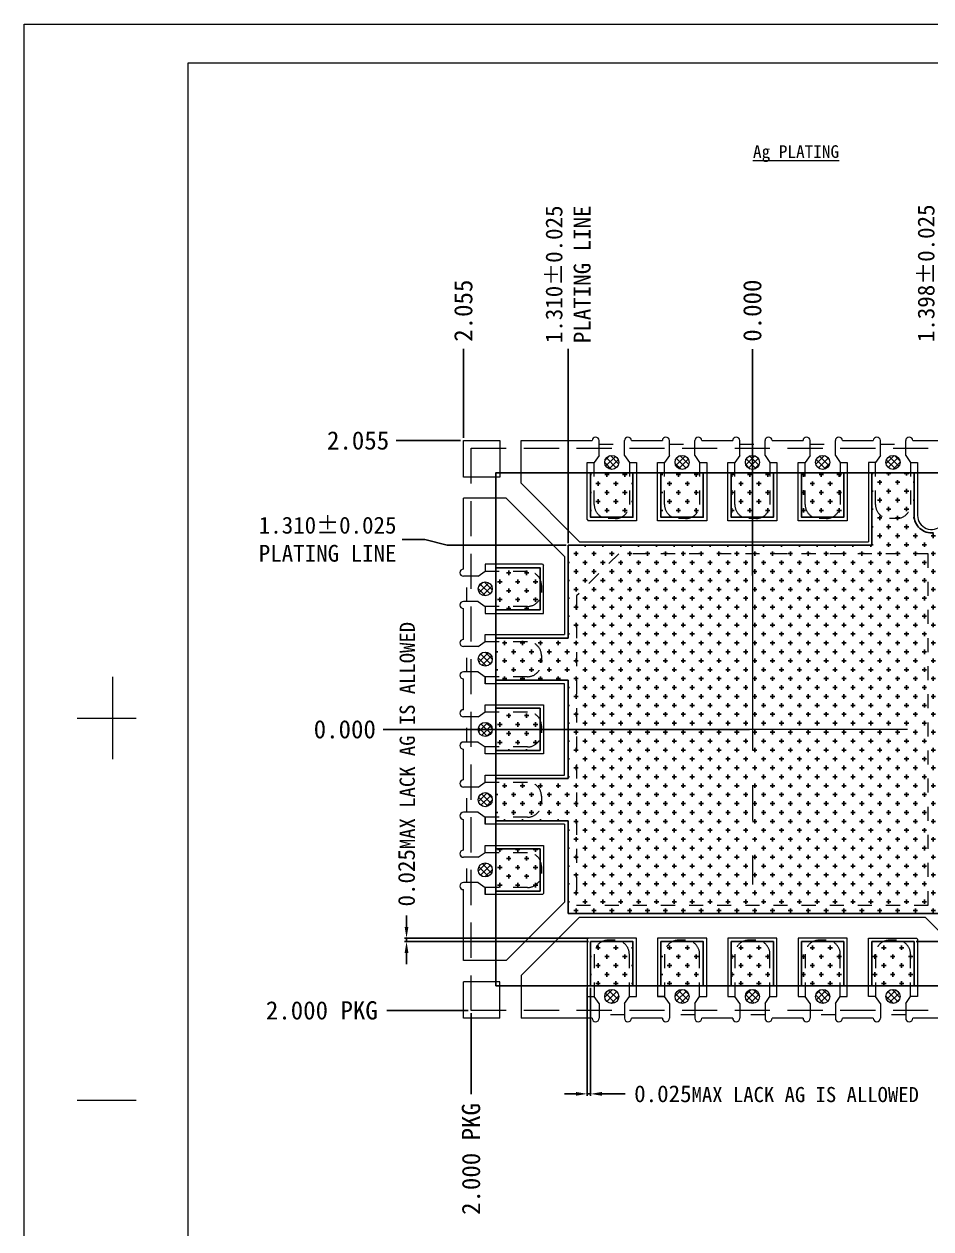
# Model space of a CAD drawing. Header units: millimetres. Extents: x 2103 to 2391, y 501 to 745.
# Drawn here: x 2327.84 to 2334.29, y 726.81 to 735.38 of the extents above; entities that cross this region are included whole.
import ezdxf

# ---------------------------------------------------------------- set-up
doc = ezdxf.new("R2010")
doc.units = ezdxf.units.MM
for name, pattern in [('0', [0]), ('CENTER', [2, 1.25, -0.25, 0.25, -0.25]), ('DASHED', [0.75, 0.5, -0.25]), ('HIDDEN', [0.375, 0.25, -0.125]), ('点画线', [18, 12, -2, 2, -2])]:
    doc.linetypes.add(name, pattern=pattern)
doc.layers.get('Defpoints').update_dxf_attribs({"lineweight": 18})
for name, color, linetype, lineweight in [('1', 7, 'Continuous', 18), ('1D', 4, 'Continuous', 18), ('PKG', 6, 'HIDDEN', 9), ('中心线层', 1, '点画线', 18), ('图层1实体', 7, 'Continuous', 18), ('引线框架', 7, 'Continuous', 20)]:
    doc.layers.add(name, color=color, linetype=linetype, lineweight=lineweight)
for name, color, linetype in [('HALF ETCH ON TOP SIDE', 6, 'Continuous'), ('NOTES', 4, '0'), ('PLATING', 3, 'Continuous'), ('标注', 4, 'Continuous')]:
    doc.layers.add(name, color=color, linetype=linetype)
doc.styles.add('SIMPLEX', font='simplex.shx', dxfattribs={"bigfont": 'gbcbig.shx'})
doc.styles.add('宋体', font='')
doc.styles.get('宋体').set_extended_font_data('宋体')
doc.dimstyles.new('ISO-25', dxfattribs={"dimtxt": 0.12, "dimasz": 0.18, "dimexe": 0.15, "dimexo": 0.1, "dimgap": 0.1, "dimtad": 1, "dimdec": 3, "dimzin": 0, "dimdsep": 46, "dimtxsty": '宋体', "dimcen": 1, "dimazin": 0, "dimtfac": 1, "dimtmove": 0, "dimatfit": 3, "dimfxl": 1, "dimarcsym": 0})
doc.dimstyles.new('tapp', dxfattribs={"dimtxt": 1.15, "dimasz": 1.75, "dimexe": 0.5, "dimexo": 0.5, "dimgap": 0.2, "dimtad": 0, "dimdec": 3, "dimzin": 0, "dimdsep": 46, "dimtxsty": 'SIMPLEX', "dimcen": 0, "dimdle": 3.5, "dimclrd": 256, "dimclre": 256, "dimclrt": 256, "dimazin": 0, "dimtfac": 0.6, "dimtdec": 3, "dimtofl": 0, "dimtmove": 0, "dimatfit": 3, "dimfxl": 1, "dimtolj": 1, "dimtzin": 0, "dimarcsym": 0})
pattern_1 = [(45, (2294.585644, 720.888798), (-0.02245064, 0.02245064), []), (135, (2294.585644, 720.888798), (-0.02245064, -0.02245064), [])]

# ---------------------------------------------------------------- blocks, each defined once
blk = doc.blocks.new('*D113')
at = {"layer": 'Defpoints', "color": 0, "transparency": 16777216}
for p in [(2333.0224, 733.0719), (2333.0224, 731.4406), (2333.0224, 731.4406)]:
    blk.add_point(p, dxfattribs=at)
at = {"layer": 'NOTES', "linetype": 'Continuous', "lineweight": -2, "transparency": 16777216}
blk.add_line((2333.0224, 731.4606), (2333.0224, 733.0719), dxfattribs=at)
at = {"layer": 'NOTES', "lineweight": 0, "transparency": 16777216, "insert": (2333.0224, 733.3452), "char_height": 0.13, "attachment_point": 5, "rotation": 90, "style": '宋体'}
blk.add_mtext('\\A1;0.000', dxfattribs=at)
blk = doc.blocks.new('*D114')
at = {"layer": 'Defpoints', "color": 0, "transparency": 16777216}
for p in [(2333.0224, 730.3658), (2330.4224, 728.3658), (2331.0224, 728.3658)]:
    blk.add_point(p, dxfattribs=at)
at = {"layer": 'NOTES', "linetype": 'Continuous', "lineweight": -2, "transparency": 16777216}
blk.add_line((2331.0024, 728.3658), (2330.4224, 728.3658), dxfattribs=at)
at = {"layer": 'NOTES', "lineweight": 0, "transparency": 16777216, "insert": (2329.9607, 728.3658), "char_height": 0.13, "attachment_point": 5, "style": '宋体'}
blk.add_mtext('\\A1;2.000 PKG', dxfattribs=at)
blk = doc.blocks.new('*D115')
at = {"layer": 'Defpoints', "color": 0, "transparency": 16777216}
for p in [(2333.0224, 730.3658), (2331.0224, 728.3658), (2331.0224, 727.7708)]:
    blk.add_point(p, dxfattribs=at)
at = {"layer": 'NOTES', "linetype": 'Continuous', "lineweight": -2, "transparency": 16777216}
blk.add_line((2331.0224, 728.3458), (2331.0224, 727.7708), dxfattribs=at)
at = {"layer": 'NOTES', "lineweight": 0, "transparency": 16777216, "insert": (2331.0224, 727.309), "char_height": 0.13, "attachment_point": 5, "rotation": 90, "style": '宋体'}
blk.add_mtext('\\A1;2.000 PKG', dxfattribs=at)
blk = doc.blocks.new('*D116')
at = {"layer": 'Defpoints', "color": 0, "transparency": 16777216}
for p in [(2334.8474, 733.0838), (2334.8474, 732.1908), (2333.0224, 730.3658)]:
    blk.add_point(p, dxfattribs=at)
at = {"layer": '标注', "color": 0, "linetype": 'Continuous', "lineweight": -2, "transparency": 16777216}
blk.add_line((2334.8474, 732.2058), (2334.8474, 733.0838), dxfattribs=at)
at = {"layer": '标注', "color": 0, "transparency": 16777216, "insert": (2334.8474, 733.6139), "char_height": 0.12, "attachment_point": 5, "rotation": 90, "style": '宋体'}
blk.add_mtext('1.825%%p0.025\\P\\fSimSun|b0|i0|c134|p2;PLATING LINE', dxfattribs=at)
blk = doc.blocks.new('*D117')
at = {"layer": 'Defpoints', "color": 0, "transparency": 16777216}
for p in [(2334.8474, 732.1908), (2335.6521, 732.1908), (2333.0224, 730.3658)]:
    blk.add_point(p, dxfattribs=at)
at = {"layer": '标注', "color": 0, "linetype": 'Continuous', "lineweight": -2, "transparency": 16777216}
blk.add_line((2334.8624, 732.1908), (2335.6521, 732.1908), dxfattribs=at)
at = {"layer": '标注', "color": 0, "transparency": 16777216, "insert": (2336.1823, 732.1908), "char_height": 0.12, "attachment_point": 5, "style": '宋体'}
blk.add_mtext('1.825%%p0.025\\P\\fSimSun|b0|i0|c134|p2;PLATING LINE', dxfattribs=at)
blk = doc.blocks.new('*D109')
at = {"layer": 'Defpoints', "color": 0, "transparency": 16777216}
for p in [(2330.9674, 733.0728), (2330.9674, 732.4208), (2333.0224, 730.3658)]:
    blk.add_point(p, dxfattribs=at)
at = {"layer": 'NOTES', "linetype": 'Continuous', "lineweight": -2, "transparency": 16777216}
blk.add_line((2330.9674, 732.4408), (2330.9674, 733.0728), dxfattribs=at)
at = {"layer": 'NOTES', "lineweight": 0, "transparency": 16777216, "insert": (2330.9674, 733.3447), "char_height": 0.13, "attachment_point": 5, "rotation": 90, "style": '宋体'}
blk.add_mtext('\\A1;2.055', dxfattribs=at)
blk = doc.blocks.new('*D110')
at = {"layer": 'Defpoints', "color": 0, "transparency": 16777216}
for p in [(2330.4904, 732.4208), (2330.9674, 732.4208), (2333.0224, 730.3658)]:
    blk.add_point(p, dxfattribs=at)
at = {"layer": 'NOTES', "linetype": 'Continuous', "lineweight": -2, "transparency": 16777216}
blk.add_line((2330.9474, 732.4208), (2330.4904, 732.4208), dxfattribs=at)
at = {"layer": 'NOTES', "lineweight": 0, "transparency": 16777216, "insert": (2330.2185, 732.4208), "char_height": 0.13, "attachment_point": 5, "style": '宋体'}
blk.add_mtext('\\A1;2.055', dxfattribs=at)
blk = doc.blocks.new('*D112')
at = {"layer": 'Defpoints', "color": 0, "transparency": 16777216}
for p in [(2334.1724, 728.8558), (2335.5995, 728.8558), (2334.1724, 728.5408)]:
    blk.add_point(p, dxfattribs=at)
at = {"layer": '标注', "color": 0, "linetype": 'Continuous', "lineweight": -2, "transparency": 16777216}
for p, q in [((2334.1874, 728.8558), (2335.6145, 728.8558)), ((2335.5995, 728.6208), (2335.5995, 728.7758)), ((2334.1874, 728.5408), (2335.6145, 728.5408)), ((2335.5995, 728.5408), (2335.5995, 728.4608))]:
    blk.add_line(p, q, dxfattribs=at)
at = {"layer": '标注', "color": 0, "transparency": 16777216}
for points in [[(2335.6129, 728.7758), (2335.5862, 728.7758), (2335.5995, 728.8558)], [(2335.5862, 728.6208), (2335.6129, 728.6208), (2335.5995, 728.5408)]]:
    blk.add_solid(points, dxfattribs=at)
at = {"layer": '标注', "color": 0, "transparency": 16777216, "insert": (2335.5995, 727.76), "char_height": 0.12, "attachment_point": 5, "rotation": 90, "style": '宋体'}
blk.add_mtext('0.315MIN PLATING', dxfattribs=at)
blk = doc.blocks.new('*D149')
at = {"layer": 'Defpoints', "color": 0, "transparency": 16777216}
for p in [(2330.3974, 730.3658), (2333.0224, 730.3658), (2333.0224, 730.3658)]:
    blk.add_point(p, dxfattribs=at)
at = {"layer": 'NOTES', "linetype": 'Continuous', "lineweight": -2, "transparency": 16777216}
blk.add_line((2333.0024, 730.3658), (2330.3974, 730.3658), dxfattribs=at)
at = {"layer": 'NOTES', "lineweight": 0, "transparency": 16777216, "insert": (2330.124, 730.3658), "char_height": 0.13, "attachment_point": 5, "style": '宋体'}
blk.add_mtext('\\A1;0.000', dxfattribs=at)
blk = doc.blocks.new('*D154')
at = {"layer": 'Defpoints', "color": 0, "transparency": 16777216}
for p in [(2331.8474, 728.5408), (2331.8724, 728.5408), (2331.8474, 727.7725)]:
    blk.add_point(p, dxfattribs=at)
at = {"layer": '标注', "color": 0, "linetype": 'Continuous', "lineweight": -2, "transparency": 16777216}
for p, q in [((2331.8474, 728.5258), (2331.8474, 727.7575)), ((2331.8724, 728.5258), (2331.8724, 727.7575)), ((2331.7674, 727.7725), (2331.6874, 727.7725)), ((2331.8724, 727.7725), (2331.8474, 727.7725)), ((2331.9524, 727.7725), (2332.1169, 727.7725))]:
    blk.add_line(p, q, dxfattribs=at)
at = {"layer": '标注', "color": 0, "transparency": 16777216}
for points in [[(2331.7674, 727.7592), (2331.7674, 727.7859), (2331.8474, 727.7725)], [(2331.9524, 727.7859), (2331.9524, 727.7592), (2331.8724, 727.7725)]]:
    blk.add_solid(points, dxfattribs=at)
at = {"layer": '标注', "color": 0, "transparency": 16777216, "insert": (2333.1942, 727.7725), "char_height": 0.12, "attachment_point": 5, "style": '宋体'}
blk.add_mtext('0.025{\\H0.9x;\\C4;MAX LACK AG IS ALLOWED}', dxfattribs=at)
blk = doc.blocks.new('*D155')
at = {"layer": 'Defpoints', "color": 0, "transparency": 16777216}
for p in [(2330.5322, 731.7178), (2331.7124, 731.6758), (2333.0224, 730.3658)]:
    blk.add_point(p, dxfattribs=at)
at = {"layer": '标注', "color": 0, "linetype": 'Continuous', "lineweight": -2, "transparency": 16777216}
for p, q in [((2330.6922, 731.7178), (2330.5322, 731.7178)), ((2330.8522, 731.6758), (2330.6922, 731.7178)), ((2331.6974, 731.6758), (2330.8522, 731.6758))]:
    blk.add_line(p, q, dxfattribs=at)
at = {"layer": '标注', "color": 0, "transparency": 16777216, "insert": (2330.002, 731.7178), "char_height": 0.12, "attachment_point": 5, "style": '宋体'}
blk.add_mtext('1.310%%p0.025\\P\\fSimSun|b0|i0|c134|p2;PLATING LINE', dxfattribs=at)
blk = doc.blocks.new('*D156')
at = {"layer": 'Defpoints', "color": 0, "transparency": 16777216}
for p in [(2331.7124, 733.0736), (2331.7124, 731.6758), (2333.0224, 730.3658)]:
    blk.add_point(p, dxfattribs=at)
at = {"layer": '标注', "color": 0, "linetype": 'Continuous', "lineweight": -2, "transparency": 16777216}
blk.add_line((2331.7124, 731.6908), (2331.7124, 733.0736), dxfattribs=at)
at = {"layer": '标注', "color": 0, "transparency": 16777216, "insert": (2331.7124, 733.6037), "char_height": 0.12, "attachment_point": 5, "rotation": 90, "style": '宋体'}
blk.add_mtext('1.310%%p0.025\\P\\fSimSun|b0|i0|c134|p2;PLATING LINE', dxfattribs=at)
blk = doc.blocks.new('*D157')
at = {"layer": 'Defpoints', "color": 0, "transparency": 16777216}
for p in [(2334.4205, 731.7642), (2335.6683, 731.5505), (2333.0224, 730.3658)]:
    blk.add_point(p, dxfattribs=at)
at = {"layer": '标注', "color": 0, "linetype": 'Continuous', "lineweight": -2, "transparency": 16777216}
for p, q in [((2334.4355, 731.7642), (2335.3483, 731.7642)), ((2335.3483, 731.7642), (2335.5083, 731.5505)), ((2335.5083, 731.5505), (2335.6683, 731.5505))]:
    blk.add_line(p, q, dxfattribs=at)
at = {"layer": '标注', "color": 0, "transparency": 16777216, "insert": (2336.1985, 731.5505), "char_height": 0.12, "attachment_point": 5, "style": '宋体'}
blk.add_mtext('1.398%%p0.025\\P\\fSimSun|b0|i0|c134|p2;PLATING LINE', dxfattribs=at)
blk = doc.blocks.new('*D158')
at = {"layer": 'Defpoints', "color": 0, "transparency": 16777216}
for p in [(2334.3582, 733.0808), (2334.4205, 731.7642), (2333.0224, 730.3658)]:
    blk.add_point(p, dxfattribs=at)
at = {"layer": '标注', "color": 0, "linetype": 'Continuous', "lineweight": -2, "transparency": 16777216}
for p, q in [((2334.3582, 732.9208), (2334.3582, 733.0808)), ((2334.4205, 732.7608), (2334.3582, 732.9208)), ((2334.4205, 731.7792), (2334.4205, 732.7608))]:
    blk.add_line(p, q, dxfattribs=at)
at = {"layer": '标注', "color": 0, "transparency": 16777216, "insert": (2334.3582, 733.611), "char_height": 0.12, "attachment_point": 5, "rotation": 90, "style": '宋体'}
blk.add_mtext('1.398%%p0.025\\P\\fSimSun|b0|i0|c134|p2;PLATING LINE', dxfattribs=at)
blk = doc.blocks.new('*D159')
at = {"layer": 'Defpoints', "color": 0, "transparency": 16777216}
for p in [(2330.5631, 728.8808), (2331.8724, 728.8808), (2331.8724, 728.8558)]:
    blk.add_point(p, dxfattribs=at)
at = {"layer": '标注', "color": 0, "linetype": 'Continuous', "lineweight": -2, "transparency": 16777216}
for p, q in [((2330.5631, 728.9608), (2330.5631, 729.0408)), ((2331.8574, 728.8808), (2330.5481, 728.8808)), ((2331.8574, 728.8558), (2330.5481, 728.8558)), ((2330.5631, 728.8558), (2330.5631, 728.8808)), ((2330.5631, 728.7758), (2330.5631, 728.6958))]:
    blk.add_line(p, q, dxfattribs=at)
at = {"layer": '标注', "color": 0, "transparency": 16777216}
for points in [[(2330.5497, 728.9608), (2330.5764, 728.9608), (2330.5631, 728.8808)], [(2330.5764, 728.7758), (2330.5497, 728.7758), (2330.5631, 728.8558)]]:
    blk.add_solid(points, dxfattribs=at)
at = {"layer": '标注', "color": 0, "transparency": 16777216, "insert": (2330.5631, 730.1181), "char_height": 0.12, "attachment_point": 5, "rotation": 90, "style": '宋体'}
blk.add_mtext('0.025{\\f宋体|b0|i0|c134|p2;\\H0.9x;\\C4;MAX LACK AG IS ALLOWED}', dxfattribs=at)

msp = doc.modelspace()

# ---------------------------------------------------------------- hatches: boundary and pattern name
at = {"layer": 'HALF ETCH ON TOP SIDE'}
h = msp.add_hatch(dxfattribs=at)
h.set_pattern_fill('ANSI37', color=6, scale=0.01)
h.set_pattern_definition(pattern_1)
h.paths.add_polyline_path([(2331.9724, 732.26575, 1), (2332.0724, 732.26575, 1)])
h.paths.add_polyline_path([(2332.4724, 732.26575, 1), (2332.5724, 732.26575, 1)])
h.paths.add_polyline_path([(2332.9724, 732.26575, 1), (2333.0724, 732.26575, 1)])
h.paths.add_polyline_path([(2333.5724, 732.26575, 1), (2333.4724, 732.26575, 1)])
h.paths.add_polyline_path([(2333.9724, 732.26575, 1), (2334.0724, 732.26575, 1)])
h = msp.add_hatch(dxfattribs=at)
h.set_pattern_fill('ANSI37', color=6, scale=0.01)
h.set_pattern_definition(pattern_1)
h.paths.add_polyline_path([(2331.12244, 729.31571, 1), (2331.12244, 729.41571, 1)])
h.paths.add_polyline_path([(2331.12244, 729.81571, 1), (2331.12244, 729.91571, 1)])
h.paths.add_polyline_path([(2331.12244, 730.31571, 1), (2331.12244, 730.41571, 1)])
h.paths.add_polyline_path([(2331.12244, 730.91571, 1), (2331.12244, 730.81571, 1)])
h.paths.add_polyline_path([(2331.12244, 731.31571, 1), (2331.12244, 731.41571, 1)])
h = msp.add_hatch(dxfattribs=at)
h.set_pattern_fill('ANSI37', color=6, scale=0.01)
h.set_pattern_definition(pattern_1)
h.paths.add_polyline_path([(2331.9724, 728.46575, -1), (2332.0724, 728.46575, -1)])
h.paths.add_polyline_path([(2332.4724, 728.46575, -1), (2332.5724, 728.46575, -1)])
h.paths.add_polyline_path([(2332.9724, 728.46575, -1), (2333.0724, 728.46575, -1)])
h.paths.add_polyline_path([(2333.5724, 728.46575, -1), (2333.4724, 728.46575, -1)])
h.paths.add_polyline_path([(2333.9724, 728.46575, -1), (2334.0724, 728.46575, -1)])
at = {"layer": 'PLATING'}
h = msp.add_hatch(dxfattribs=at)
h.set_pattern_fill('CROSS', color=3, scale=0.01)
h.set_pattern_definition([(0, (2283.77593, 721.06565), (0.0635, 0.0635), [0.03175, -0.09525]), (90, (2283.79181, 721.049776), (-0.0635, 0.0635), [0.03175, -0.09525])])
h.paths.add_polyline_path([(2332.37244, 731.87575), (2332.67244, 731.87575), (2332.67244, 732.19075), (2332.37244, 732.19075)])
h.paths.add_polyline_path([(2332.87244, 731.87575), (2333.17244, 731.87575), (2333.17244, 732.19075), (2332.87244, 732.19075)])
h.paths.add_polyline_path([(2333.37244, 731.87575), (2333.67244, 731.87575), (2333.67244, 732.19075), (2333.37244, 732.19075)])
h.paths.add_polyline_path([(2333.87244, 728.54075), (2333.87244, 728.85575), (2334.17244, 728.85575), (2334.17244, 728.54075)])
h.paths.add_polyline_path([(2334.53244, 730.51575), (2334.53244, 730.21575), (2334.84744, 730.21575), (2334.84744, 730.51575)])
h.paths.add_polyline_path([(2331.51244, 730.21575), (2331.51244, 730.51575), (2331.19744, 730.51575), (2331.19744, 730.21575)])
h.paths.add_polyline_path([(2332.87244, 728.54075), (2332.87244, 728.85575), (2333.17244, 728.85575), (2333.17244, 728.54075)])
h.paths.add_polyline_path([(2332.37244, 728.85575), (2332.37244, 728.54075), (2332.67244, 728.54075), (2332.67244, 728.85575)])
h.paths.add_polyline_path([(2333.37244, 728.54075), (2333.37244, 728.85575), (2333.67244, 728.85575), (2333.67244, 728.54075)])
h.paths.add_polyline_path([(2331.87244, 728.85575), (2331.87244, 728.54075), (2332.17244, 728.54075), (2332.17244, 728.85575)])
h.paths.add_polyline_path([(2331.87244, 731.87575), (2331.87244, 732.19075), (2332.17244, 732.19075), (2332.17244, 731.87575)])
h.paths.add_polyline_path([(2331.19744, 729.21575), (2331.19744, 729.51575), (2331.51244, 729.51575), (2331.51244, 729.21575)])
h.paths.add_polyline_path([(2331.51244, 731.21575), (2331.51244, 731.51575), (2331.19744, 731.51575), (2331.19744, 731.21575)])
h = msp.add_hatch(dxfattribs=at)
h.set_pattern_fill('CROSS', color=3, scale=0.01)
h.set_pattern_definition([(0, (2326.29188, 720.18609), (0.0635, 0.0635), [0.03175, -0.09525]), (90, (2326.307754, 720.170214), (-0.0635, 0.0635), [0.03175, -0.09525])])
h.paths.add_polyline_path([(2331.19744, 730.01575), (2331.71244, 730.01575), (2331.71244, 730.71575), (2331.19744, 730.71575), (2331.19744, 731.01575), (2331.71244, 731.01575), (2331.71244, 731.67575), (2333.87244, 731.67575), (2333.87244, 732.19075), (2334.17244, 732.19075), (2334.17244, 731.88843, 0.4466114), (2334.31108, 731.76417), (2334.42054, 731.76417), (2334.42054, 731.65487, 0.4477623), (2334.54474, 731.51575), (2334.84744, 731.51575), (2334.84744, 731.21575), (2334.62244, 731.21575), (2334.62244, 731.01575), (2334.84744, 731.01575), (2334.84744, 730.71575), (2334.33244, 730.71575), (2334.33244, 730.01575), (2334.84744, 730.01575), (2334.84744, 729.71575), (2334.62244, 729.71575), (2334.62244, 729.51575), (2334.84744, 729.51575), (2334.84744, 729.21575), (2334.54474, 729.21575, 0.4480059), (2334.42055, 729.07653), (2334.42055, 729.05575), (2331.71244, 729.05575), (2331.71244, 729.71575), (2331.19744, 729.71575)])

# ---------------------------------------------------------------- linework, layer by layer
at = {"layer": '1', "color": 7, "lineweight": 13}
for p, q in [((2330.96744, 732.16075, 0.0291), (2330.96744, 732.42075, 0.0291)), ((2330.96744, 732.42075, 0.0291), (2331.22744, 732.42075, 0.0291))]:
    msp.add_line(p, q, dxfattribs=at)
at = {"layer": '1', "lineweight": 13}
for p, q in [((2331.37744, 732.11682, 0.0291), (2331.37744, 732.42075, 0.0291)), ((2331.27138, 732.01075, 0.0291), (2330.96744, 732.01075, 0.0291)), ((2331.27138, 728.72075, 0.0291), (2330.96744, 728.72075, 0.0291)), ((2330.96744, 728.31075, 0.0291), (2330.96744, 728.57075, 0.0291)), ((2331.37744, 728.61469, 0.0291), (2331.37744, 728.31075, 0.0291)), ((2331.22744, 728.31075, 0.0291), (2330.96744, 728.31075, 0.0291))]:
    msp.add_line(p, q, dxfattribs=at)
at = {"layer": '1', "lineweight": 13, "elevation": 0.0291}
for points in [[(2331.22744, 732.42075), (2331.22744, 732.16075), (2330.96744, 732.16075)], [(2331.22744, 728.31075), (2331.22744, 728.57075), (2330.96744, 728.57075)]]:
    msp.add_lwpolyline(points, dxfattribs=at)
at = {"layer": '1D', "linetype": 'HIDDEN', "ltscale": 0.1, "elevation": 0.0291}
for points in [[(2331.93244, 732.39575), (2332.11244, 732.39575)], [(2332.43244, 732.39575), (2332.61244, 732.39575)], [(2332.93244, 732.39575), (2333.11244, 732.39575)], [(2333.43244, 732.39575), (2333.61244, 732.39575)], [(2333.93244, 732.39575), (2334.11244, 732.39575)], [(2330.99244, 731.27575), (2330.99244, 731.45575)], [(2330.99244, 730.77575), (2330.99244, 730.95575)], [(2330.99244, 730.27575), (2330.99244, 730.45575)], [(2330.99244, 729.77575), (2330.99244, 729.95575)], [(2330.99244, 729.27575), (2330.99244, 729.45575)], [(2332.11244, 728.33575), (2331.93244, 728.33575)], [(2332.61244, 728.33575), (2332.43244, 728.33575)], [(2333.11244, 728.33575), (2332.93244, 728.33575)], [(2333.61244, 728.33575), (2333.43244, 728.33575)], [(2334.11244, 728.33575), (2333.93244, 728.33575)]]:
    msp.add_lwpolyline(points, dxfattribs=at)
for points in [[(2332.14744, 732.26575), (2332.14744, 731.96575, -0.4142136), (2332.04744, 731.86575), (2331.99744, 731.86575, -0.4142136), (2331.89744, 731.96575), (2331.89744, 732.26575)], [(2332.64744, 732.26575), (2332.64744, 731.96575, -0.4142136), (2332.54744, 731.86575), (2332.49744, 731.86575, -0.4142136), (2332.39744, 731.96575), (2332.39744, 732.26575)], [(2333.14744, 732.26575), (2333.14744, 731.96575, -0.4142136), (2333.04744, 731.86575), (2332.99744, 731.86575, -0.4142136), (2332.89744, 731.96575), (2332.89744, 732.26575)], [(2333.64744, 732.26575), (2333.64744, 731.96575, -0.4142136), (2333.54744, 731.86575), (2333.49744, 731.86575, -0.4142136), (2333.39744, 731.96575), (2333.39744, 732.26575)], [(2334.14744, 732.26575), (2334.14744, 731.96575, -0.4142136), (2334.04744, 731.86575), (2333.99744, 731.86575, -0.4142136), (2333.89744, 731.96575), (2333.89744, 732.26575)], [(2331.12244, 731.49075), (2331.42244, 731.49075, -0.4142136), (2331.52244, 731.39075), (2331.52244, 731.34075, -0.4142136), (2331.42244, 731.24075), (2331.12244, 731.24075)], [(2331.12244, 730.99075), (2331.42244, 730.99075, -0.4142136), (2331.52244, 730.89075), (2331.52244, 730.84075, -0.4142136), (2331.42244, 730.74075), (2331.12244, 730.74075)], [(2331.12244, 730.49075), (2331.42244, 730.49075, -0.4142136), (2331.52244, 730.39075), (2331.52244, 730.34075, -0.4142136), (2331.42244, 730.24075), (2331.12244, 730.24075)], [(2331.12244, 729.99075), (2331.42244, 729.99075, -0.4142136), (2331.52244, 729.89075), (2331.52244, 729.84075, -0.4142136), (2331.42244, 729.74075), (2331.12244, 729.74075)], [(2331.12244, 729.49075), (2331.42244, 729.49075, -0.4142136), (2331.52244, 729.39075), (2331.52244, 729.34075, -0.4142136), (2331.42244, 729.24075), (2331.12244, 729.24075)], [(2332.14744, 728.46575), (2332.14744, 728.76575, 0.4142136), (2332.04744, 728.86575), (2331.99744, 728.86575, 0.4142136), (2331.89744, 728.76575), (2331.89744, 728.46575)], [(2332.64744, 728.46575), (2332.64744, 728.76575, 0.4142136), (2332.54744, 728.86575), (2332.49744, 728.86575, 0.4142136), (2332.39744, 728.76575), (2332.39744, 728.46575)], [(2333.14744, 728.46575), (2333.14744, 728.76575, 0.4142136), (2333.04744, 728.86575), (2332.99744, 728.86575, 0.4142136), (2332.89744, 728.76575), (2332.89744, 728.46575)], [(2333.64744, 728.46575), (2333.64744, 728.76575, 0.4142136), (2333.54744, 728.86575), (2333.49744, 728.86575, 0.4142136), (2333.39744, 728.76575), (2333.39744, 728.46575)], [(2334.14744, 728.46575), (2334.14744, 728.76575, 0.4142136), (2334.04744, 728.86575), (2333.99744, 728.86575, 0.4142136), (2333.89744, 728.76575), (2333.89744, 728.46575)]]:
    msp.add_lwpolyline(points, format="xyb", dxfattribs=at)
msp.add_lwpolyline([(2331.77244, 729.11575), (2334.27244, 729.11575), (2334.27244, 731.61575), (2332.07244, 731.61575), (2331.77244, 731.31575)], close=True, dxfattribs=at)
at = {"layer": 'PKG', "color": 2, "linetype": 'DASHED', "lineweight": 0, "ltscale": 0.5, "elevation": 0.0291}
msp.add_lwpolyline([(2331.02244, 728.36575), (2331.02244, 732.36575), (2335.02244, 732.36575), (2335.02244, 728.36575)], close=True, dxfattribs=at)
at = {"layer": 'PLATING'}
for p, q in [((2331.71244, 731.01575, 0.0291), (2331.71244, 731.67575, 0.0291)), ((2331.71244, 731.67575, 0.0291), (2333.87244, 731.67575, 0.0291)), ((2331.19744, 731.01575, 0.0291), (2331.71244, 731.01575, 0.0291)), ((2331.71244, 730.71575, 0.0291), (2331.19744, 730.71575, 0.0291)), ((2331.71244, 730.01575, 0.0291), (2331.71244, 730.71575, 0.0291)), ((2331.19744, 730.01575, 0.0291), (2331.71244, 730.01575, 0.0291)), ((2331.71244, 729.71575, 0.0291), (2331.19744, 729.71575, 0.0291)), ((2331.71244, 729.05575, 0.0291), (2331.71244, 729.71575, 0.0291)), ((2334.42055, 729.05575, 0.0291), (2331.71244, 729.05575, 0.0291))]:
    msp.add_line(p, q, dxfattribs=at)
at = {"layer": 'PLATING', "elevation": 0.0291}
for points in [[(2331.19744, 728.54075), (2331.19744, 732.19075), (2334.84744, 732.19075), (2334.84744, 728.54075)], [(2331.87244, 732.19075), (2332.17244, 732.19075), (2332.17244, 731.87575), (2331.87244, 731.87575)], [(2332.37244, 732.19075), (2332.67244, 732.19075), (2332.67244, 731.87575), (2332.37244, 731.87575)], [(2332.87244, 732.19075), (2333.17244, 732.19075), (2333.17244, 731.87575), (2332.87244, 731.87575)], [(2333.37244, 732.19075), (2333.67244, 732.19075), (2333.67244, 731.87575), (2333.37244, 731.87575)], [(2331.19744, 731.51575), (2331.19744, 731.21575), (2331.51244, 731.21575), (2331.51244, 731.51575)], [(2331.19744, 730.21575), (2331.19744, 730.51575), (2331.51244, 730.51575), (2331.51244, 730.21575)], [(2331.19744, 729.21575), (2331.19744, 729.51575), (2331.51244, 729.51575), (2331.51244, 729.21575)], [(2331.87244, 728.54075), (2332.17244, 728.54075), (2332.17244, 728.85575), (2331.87244, 728.85575)], [(2332.37244, 728.54075), (2332.67244, 728.54075), (2332.67244, 728.85575), (2332.37244, 728.85575)], [(2332.87244, 728.54075), (2333.17244, 728.54075), (2333.17244, 728.85575), (2332.87244, 728.85575)], [(2333.37244, 728.54075), (2333.67244, 728.54075), (2333.67244, 728.85575), (2333.37244, 728.85575)], [(2334.17244, 728.54075), (2333.87244, 728.54075), (2333.87244, 728.85575), (2334.17244, 728.85575)]]:
    msp.add_lwpolyline(points, close=True, dxfattribs=at)
msp.add_lwpolyline([(2333.87244, 732.19075), (2333.87244, 731.67575)], dxfattribs=at)
msp.add_lwpolyline([(2334.17244, 732.19075), (2334.17244, 731.88843, 0.4466114), (2334.31108, 731.76417, 0.4466114)], format="xyb", dxfattribs=at)
at = {"layer": '中心线层', "linetype": 'CENTER', "lineweight": 0}
for p, q in [((2333.02244, 731.46863, 0.0291), (2333.02244, 729.26288, 0.0291)), ((2334.12532, 730.36575, 0.0291), (2331.91957, 730.36575, 0.0291))]:
    msp.add_line(p, q, dxfattribs=at)
at = {"layer": '图层1实体', "color": 7, "lineweight": 0}
for p, q in [((2328.4722, 730.73931, 0.0291), (2328.4722, 730.15352, 0.0291)), ((2328.2208, 730.44642, 0.0291), (2328.63981, 730.44642, 0.0291)), ((2328.2208, 727.72669, 0.0291), (2328.63981, 727.72669, 0.0291))]:
    msp.add_line(p, q, dxfattribs=at)
at = {"layer": '图层1实体', "color": 7, "lineweight": 0, "elevation": 0.0291}
for points in [[(2327.84369, 735.38407), (2337.60659, 735.38407), (2337.60659, 721.82698), (2327.84369, 721.82698)], [(2329.01043, 735.10922), (2337.28156, 735.10922), (2337.28156, 722.10019), (2329.01043, 722.10019)]]:
    msp.add_lwpolyline(points, close=True, dxfattribs=at)
at = {"layer": '引线框架'}
for p, q in [((2331.37744, 732.42075, 0.0291), (2331.88244, 732.42075, 0.0291)), ((2331.93244, 732.31575, 0.0291), (2331.93244, 732.42075, 0.0291)), ((2332.11235, 732.42075, 0.0291), (2332.11244, 732.42075, 0.0291)), ((2332.11244, 732.31575, 0.0291), (2332.11244, 732.42075, 0.0291)), ((2332.16244, 732.42075, 0.0291), (2332.38244, 732.42075, 0.0291)), ((2332.43244, 732.31575, 0.0291), (2332.43244, 732.42075, 0.0291)), ((2332.61244, 732.31575, 0.0291), (2332.61244, 732.42075, 0.0291)), ((2332.66244, 732.42075, 0.0291), (2332.88244, 732.42075, 0.0291)), ((2332.93244, 732.31575, 0.0291), (2332.93244, 732.42075, 0.0291)), ((2333.11244, 732.31575, 0.0291), (2333.11244, 732.42075, 0.0291)), ((2333.16244, 732.42075, 0.0291), (2333.38244, 732.42075, 0.0291)), ((2333.43244, 732.31575, 0.0291), (2333.43244, 732.42075, 0.0291)), ((2333.61244, 732.31575, 0.0291), (2333.61244, 732.42075, 0.0291)), ((2333.66244, 732.42075, 0.0291), (2333.88244, 732.42075, 0.0291)), ((2333.93244, 732.31575, 0.0291), (2333.93244, 732.42075, 0.0291)), ((2334.11244, 732.31575, 0.0291), (2334.11244, 732.42075, 0.0291)), ((2334.16244, 732.42075, 0.0291), (2334.66744, 732.42075, 0.0291)), ((2331.93244, 732.31575, 0.0291), (2331.89744, 732.26575, 0.0291)), ((2332.11244, 732.31575, 0.0291), (2332.14744, 732.26575, 0.0291)), ((2332.43244, 732.31575, 0.0291), (2332.39744, 732.26575, 0.0291)), ((2332.61244, 732.31575, 0.0291), (2332.64744, 732.26575, 0.0291)), ((2332.93244, 732.31575, 0.0291), (2332.89744, 732.26575, 0.0291)), ((2333.11244, 732.31575, 0.0291), (2333.14744, 732.26575, 0.0291)), ((2333.43244, 732.31575, 0.0291), (2333.39744, 732.26575, 0.0291)), ((2333.61244, 732.31575, 0.0291), (2333.64744, 732.26575, 0.0291)), ((2333.89744, 732.26575, 0.0291), (2333.84744, 732.26575, 0.0291)), ((2333.93244, 732.31575, 0.0291), (2333.89744, 732.26575, 0.0291)), ((2334.11244, 732.31575, 0.0291), (2334.14744, 732.26575, 0.0291)), ((2334.14744, 732.26575, 0.0291), (2334.19744, 732.26575, 0.0291)), ((2331.37744, 732.11682, 0.0291), (2331.79373, 731.70075, 0.0291)), ((2330.96744, 731.50575, 0.0291), (2330.96744, 732.01075, 0.0291)), ((2331.27138, 732.01075, 0.0291), (2331.68744, 731.59491, 0.0291)), ((2331.84744, 731.85916, 0.0291), (2331.85585, 731.85075, 0.0291)), ((2331.79373, 731.70075, 0.0291), (2333.84744, 731.70075, 0.0291)), ((2331.68744, 731.59491, 0.0291), (2331.68744, 731.04075, 0.0291)), ((2331.07244, 731.45575, 0.0291), (2331.12244, 731.49075, 0.0291)), ((2331.52904, 731.54075, 0.0291), (2331.53744, 731.53234, 0.0291)), ((2331.07244, 731.45575, 0.0291), (2330.96744, 731.45575, 0.0291)), ((2331.52244, 731.39075, 0.0291), (2331.52244, 731.34075, 0.0291)), ((2331.07244, 731.27575, 0.0291), (2330.96744, 731.27575, 0.0291)), ((2330.96744, 731.00575, 0.0291), (2330.96744, 731.22575, 0.0291)), ((2331.07244, 731.27575, 0.0291), (2331.12244, 731.24075, 0.0291)), ((2331.07244, 730.95575, 0.0291), (2331.12244, 730.99075, 0.0291)), ((2331.12244, 730.99075, 0.0291), (2331.12244, 731.04075, 0.0291)), ((2331.07244, 730.95575, 0.0291), (2330.96744, 730.95575, 0.0291)), ((2331.07244, 730.77575, 0.0291), (2330.96744, 730.77575, 0.0291)), ((2330.96744, 730.50575, 0.0291), (2330.96744, 730.72575, 0.0291)), ((2331.07244, 730.77575, 0.0291), (2331.12244, 730.74075, 0.0291)), ((2331.12244, 730.74075, 0.0291), (2331.12244, 730.69075, 0.0291)), ((2331.07244, 730.45575, 0.0291), (2330.96744, 730.45575, 0.0291)), ((2331.07244, 730.45575, 0.0291), (2331.12244, 730.49075, 0.0291)), ((2331.07244, 730.27575, 0.0291), (2330.96744, 730.27575, 0.0291)), ((2330.96744, 730.00575, 0.0291), (2330.96744, 730.22575, 0.0291)), ((2331.07244, 730.27575, 0.0291), (2331.12244, 730.24075, 0.0291)), ((2331.12244, 729.99075, 0.0291), (2331.12244, 730.04075, 0.0291)), ((2331.07244, 729.95575, 0.0291), (2330.96744, 729.95575, 0.0291)), ((2331.07244, 729.95575, 0.0291), (2331.12244, 729.99075, 0.0291)), ((2331.07244, 729.77575, 0.0291), (2330.96744, 729.77575, 0.0291)), ((2331.07244, 729.77575, 0.0291), (2331.12244, 729.74075, 0.0291)), ((2330.96744, 729.50575, 0.0291), (2330.96744, 729.72575, 0.0291)), ((2331.12244, 729.74075, 0.0291), (2331.12244, 729.69075, 0.0291)), ((2331.68744, 729.69075, 0.0291), (2331.68744, 729.1366, 0.0291)), ((2331.12244, 729.49075, 0.0291), (2331.12244, 729.54075, 0.0291)), ((2331.07244, 729.45575, 0.0291), (2330.96744, 729.45575, 0.0291)), ((2331.07244, 729.45575, 0.0291), (2331.12244, 729.49075, 0.0291)), ((2331.07244, 729.27575, 0.0291), (2330.96744, 729.27575, 0.0291)), ((2331.07244, 729.27575, 0.0291), (2331.12244, 729.24075, 0.0291)), ((2330.96744, 728.72075, 0.0291), (2330.96744, 729.22575, 0.0291)), ((2331.12244, 729.24075, 0.0291), (2331.12244, 729.19075, 0.0291)), ((2331.52904, 729.19075, 0.0291), (2331.53744, 729.19916, 0.0291)), ((2331.27138, 728.72075, 0.0291), (2331.68744, 729.1366, 0.0291)), ((2331.37744, 728.61469, 0.0291), (2331.79373, 729.03075, 0.0291)), ((2331.79373, 729.03075, 0.0291), (2334.25115, 729.03075, 0.0291)), ((2334.66744, 728.61469, 0.0291), (2334.25115, 729.03075, 0.0291)), ((2331.84744, 728.87235, 0.0291), (2331.85585, 728.88075, 0.0291)), ((2334.19744, 728.87235, 0.0291), (2334.18903, 728.88075, 0.0291)), ((2331.93244, 728.41575, 0.0291), (2331.89744, 728.46575, 0.0291)), ((2331.93244, 728.41575, 0.0291), (2331.93244, 728.31075, 0.0291)), ((2332.11244, 728.41575, 0.0291), (2332.14744, 728.46575, 0.0291)), ((2332.11244, 728.41575, 0.0291), (2332.11244, 728.31075, 0.0291)), ((2332.39744, 728.46575, 0.0291), (2332.34744, 728.46575, 0.0291)), ((2332.43244, 728.41575, 0.0291), (2332.39744, 728.46575, 0.0291)), ((2332.43244, 728.41575, 0.0291), (2332.43244, 728.31075, 0.0291)), ((2332.61244, 728.41575, 0.0291), (2332.64744, 728.46575, 0.0291)), ((2332.61244, 728.41575, 0.0291), (2332.61244, 728.31075, 0.0291)), ((2332.64744, 728.46575, 0.0291), (2332.69744, 728.46575, 0.0291)), ((2332.93244, 728.41575, 0.0291), (2332.89744, 728.46575, 0.0291)), ((2332.93244, 728.41575, 0.0291), (2332.93244, 728.31075, 0.0291)), ((2333.11244, 728.41575, 0.0291), (2333.14744, 728.46575, 0.0291)), ((2333.11244, 728.41575, 0.0291), (2333.11244, 728.31075, 0.0291)), ((2333.43244, 728.41575, 0.0291), (2333.39744, 728.46575, 0.0291)), ((2333.43244, 728.41575, 0.0291), (2333.43244, 728.31075, 0.0291)), ((2333.61244, 728.41575, 0.0291), (2333.64744, 728.46575, 0.0291)), ((2333.61244, 728.41575, 0.0291), (2333.61244, 728.31075, 0.0291)), ((2333.93244, 728.41575, 0.0291), (2333.89744, 728.46575, 0.0291)), ((2333.93244, 728.41575, 0.0291), (2333.93244, 728.31075, 0.0291)), ((2334.11244, 728.41575, 0.0291), (2334.14744, 728.46575, 0.0291)), ((2334.11244, 728.41575, 0.0291), (2334.11244, 728.31075, 0.0291)), ((2331.88244, 728.31075, 0.0291), (2331.37744, 728.31075, 0.0291)), ((2332.38244, 728.31075, 0.0291), (2332.16244, 728.31075, 0.0291)), ((2332.88244, 728.31075, 0.0291), (2332.66244, 728.31075, 0.0291)), ((2333.38244, 728.31075, 0.0291), (2333.16244, 728.31075, 0.0291)), ((2333.88244, 728.31075, 0.0291), (2333.66244, 728.31075, 0.0291)), ((2334.66744, 728.31075, 0.0291), (2334.16244, 728.31075, 0.0291))]:
    msp.add_line(p, q, dxfattribs=at)
at = {"layer": '引线框架', "elevation": 0.0291}
for points in [[(2331.84744, 731.85916), (2331.84744, 732.26575), (2331.89744, 732.26575)], [(2332.14744, 732.26575), (2332.19744, 732.26575), (2332.19744, 731.85075), (2331.85585, 731.85075)], [(2332.64744, 732.26575), (2332.69744, 732.26575), (2332.69744, 731.85075), (2332.34744, 731.85075), (2332.34744, 732.26575), (2332.39744, 732.26575)], [(2333.14744, 732.26575), (2333.19744, 732.26575), (2333.19744, 731.85075), (2332.84744, 731.85075), (2332.84744, 732.26575), (2332.89744, 732.26575)], [(2333.64744, 732.26575), (2333.69744, 732.26575), (2333.69744, 731.85075), (2333.34744, 731.85075), (2333.34744, 732.26575), (2333.39744, 732.26575)], [(2333.89744, 732.26575), (2333.84744, 732.26575), (2333.84744, 731.70075)], [(2331.52904, 731.54075), (2331.12244, 731.54075), (2331.12244, 731.49075)], [(2331.12244, 731.24075), (2331.12244, 731.19075), (2331.53744, 731.19075), (2331.53744, 731.53234)], [(2331.12244, 730.99075), (2331.12244, 731.04075), (2331.68744, 731.04075)], [(2331.12244, 729.99075), (2331.12244, 730.04075), (2331.68744, 730.04075), (2331.68744, 730.69075), (2331.12244, 730.69075), (2331.12244, 730.74075)], [(2331.12244, 730.49075), (2331.12244, 730.54075), (2331.53744, 730.54075), (2331.53744, 730.19075), (2331.12244, 730.19075), (2331.12244, 730.24075)], [(2331.68744, 729.69075), (2331.12244, 729.69075), (2331.12244, 729.74075)], [(2331.12244, 729.49075), (2331.12244, 729.54075), (2331.53744, 729.54075), (2331.53744, 729.19916)], [(2331.52904, 729.19075), (2331.12244, 729.19075), (2331.12244, 729.24075)], [(2331.84744, 728.87235), (2331.84744, 728.46575), (2331.89744, 728.46575)], [(2332.14744, 728.46575), (2332.19744, 728.46575), (2332.19744, 728.88075), (2331.85585, 728.88075)], [(2332.64744, 728.46575), (2332.69744, 728.46575), (2332.69744, 728.88075), (2332.34744, 728.88075), (2332.34744, 728.46575), (2332.39744, 728.46575)], [(2333.14744, 728.46575), (2333.19744, 728.46575), (2333.19744, 728.88075), (2332.84744, 728.88075), (2332.84744, 728.46575), (2332.89744, 728.46575)], [(2333.64744, 728.46575), (2333.69744, 728.46575), (2333.69744, 728.88075), (2333.34744, 728.88075), (2333.34744, 728.46575), (2333.39744, 728.46575)], [(2333.89744, 728.46575), (2333.84744, 728.46575), (2333.84744, 728.88075), (2334.18903, 728.88075)], [(2334.19744, 728.87235), (2334.19744, 728.46575), (2334.14744, 728.46575)]]:
    msp.add_lwpolyline(points, dxfattribs=at)
msp.add_lwpolyline([(2334.14744, 732.26575), (2334.19744, 732.26575), (2334.19744, 731.88843, 0.668127), (2334.36814, 731.81771), (2334.66744, 732.11682)], format="xyb", dxfattribs=at)
at = {"layer": '引线框架'}
for centre in [(2332.0224, 732.26575, 0.0291), (2332.5224, 732.26575, 0.0291), (2333.0224, 732.26575, 0.0291), (2333.5224, 732.26575, 0.0291), (2334.0224, 732.26575, 0.0291), (2331.12244, 731.36571, 0.0291), (2331.12244, 730.86571, 0.0291), (2331.12244, 730.36571, 0.0291), (2331.12244, 729.86571, 0.0291), (2331.12244, 729.36571, 0.0291), (2332.0224, 728.46575, 0.0291), (2332.5224, 728.46575, 0.0291), (2333.0224, 728.46575, 0.0291), (2333.5224, 728.46575, 0.0291), (2334.0224, 728.46575, 0.0291)]:
    msp.add_circle(centre, 0.05, dxfattribs=at)
for centre, start, end in [((2331.90744, 732.42075, 0.0291), 0, 180), ((2332.13744, 732.42075, 0.0291), 0, 180), ((2332.40744, 732.42075, 0.0291), 0, 180), ((2332.63744, 732.42075, 0.0291), 0, 180), ((2332.90744, 732.42075, 0.0291), 0, 180), ((2333.13744, 732.42075, 0.0291), 0, 180), ((2333.40744, 732.42075, 0.0291), 0, 180), ((2333.63744, 732.42075, 0.0291), 0, 180), ((2333.90744, 732.42075, 0.0291), 0, 180), ((2334.13744, 732.42075, 0.0291), 0, 180), ((2330.96744, 731.48075, 0.0291), 90, 270), ((2330.96744, 731.25075, 0.0291), 90, 270), ((2330.96744, 730.98075, 0.0291), 90, 270), ((2330.96744, 730.75075, 0.0291), 90, 270), ((2330.96744, 730.48075, 0.0291), 90, 270), ((2330.96744, 730.25075, 0.0291), 90, 270), ((2330.96744, 729.98075, 0.0291), 90, 270), ((2330.96744, 729.75075, 0.0291), 90, 270), ((2330.96744, 729.48075, 0.0291), 90, 270), ((2330.96744, 729.25075, 0.0291), 90, 270), ((2331.90744, 728.31075, 0.0291), 180, 0), ((2332.13744, 728.31075, 0.0291), 180, 0), ((2332.40744, 728.31075, 0.0291), 180, 0), ((2332.63744, 728.31075, 0.0291), 180, 0), ((2332.90744, 728.31075, 0.0291), 180, 0), ((2333.13744, 728.31075, 0.0291), 180, 0), ((2333.40744, 728.31075, 0.0291), 180, 0), ((2333.63744, 728.31075, 0.0291), 180, 0), ((2333.90744, 728.31075, 0.0291), 180, 0), ((2334.13744, 728.31075, 0.0291), 180, 0)]:
    msp.add_arc(centre, 0.025, start, end, dxfattribs=at)

# ---------------------------------------------------------------- texts
at = {"layer": 'NOTES', "lineweight": 0, "insert": (2333.3329, 734.46212, 0.0291), "char_height": 0.09, "attachment_point": 5, "style": '宋体'}
msp.add_mtext('{\\L\\C4;Ag PLATING }', dxfattribs=at)

# ---------------------------------------------------------------- dimensions: what is measured, and where the dimension line sits
at = {"layer": 'NOTES', "lineweight": 0}
for feature_location, offset, dtype, origin, picture, middle in [((2330.96744, 732.42075, 0.0291), (0, 0.65203), 1, (2333.02244, 730.36575, 0.0291), '*D109', (2330.96744, 733.34465, 0.0291)), ((2333.0224413731, 731.4406366201, 0.0290980461), (-0.0000000001, 1.6312283569), 1, (2333.0224413731, 731.4406366201, 0.0290980461), '*D113', (2333.022441373, 733.3451889994, 0.0290980461)), ((2330.96744, 732.42075, 0.0291), (-0.47705, 0), 0, (2333.02244, 730.36575, 0.0291), '*D110', (2330.21852, 732.42075, 0.0291)), ((2333.0224413731, 730.3657515858, 0.0290980461), (-2.6250712698, 0), 0, (2333.0224413731, 730.3657515858, 0.0290980461), '*D149', (2330.124046081, 730.3657515858, 0.0290980461))]:
    dim = msp.add_ordinate_dim(feature_location=feature_location, offset=offset, dtype=dtype, origin=origin, dimstyle='tapp', override={"dimtxt": 0.13, "dimexo": 0.02, "dimgap": 0.05, "dimtxsty": '宋体'}, dxfattribs=at)
    dim.commit()
    dim.dimension.update_dxf_attribs({"geometry": picture, "text_midpoint": middle})
for offset, dtype, picture, middle in [((-0.6, 0), 0, '*D114', (2329.96065, 728.36575, 0.0291)), ((0, -0.595), 1, '*D115', (2331.02244, 727.30896, 0.0291))]:
    dim = msp.add_ordinate_dim(feature_location=(2331.02244, 728.36575, 0.0291), offset=offset, dtype=dtype, origin=(2333.02244, 730.36575, 0.0291), text='<> PKG', dimstyle='tapp', override={"dimtxt": 0.13, "dimexo": 0.02, "dimgap": 0.05, "dimtxsty": '宋体'}, dxfattribs=at)
    dim.commit()
    dim.dimension.update_dxf_attribs({"geometry": picture, "text_midpoint": middle})
at = {"layer": '标注'}
for feature_location, offset, dtype, override, picture, middle in [((2331.71244, 731.67575, 0.0291), (0, 1.39782), 1, {"dimasz": 0.08, "dimexe": 0.015, "dimexo": 0.015, "dimgap": 0.02, "dimtad": 0, "dimzin": 1, "dimtxsty": '宋体', "dimcen": 0.1, "dimtol": 1, "dimtp": 0.025, "dimtm": 0.025, "dimtdec": 3, "dimarcsym": 2}, '*D156', (2331.71244, 733.60373, 0.0291)), ((2334.84744, 732.19075, 0.0291), (0, 0.893), 1, {"dimasz": 0.08, "dimexe": 0.015, "dimexo": 0.015, "dimgap": 0.02, "dimtad": 0, "dimzin": 1, "dimcen": 0.1, "dimtol": 1, "dimtp": 0.025, "dimtm": 0.025, "dimtdec": 3, "dimarcsym": 2}, '*D116', (2334.84744, 733.61392, 0.0291)), ((2334.42054, 731.76417, 0.0291), (-0.06233, 1.31667), 1, {"dimasz": 0.08, "dimexe": 0.015, "dimexo": 0.015, "dimgap": 0.02, "dimtad": 0, "dimzin": 1, "dimtxsty": '宋体', "dimcen": 0.1, "dimtol": 1, "dimtp": 0.025, "dimtm": 0.025, "dimtdec": 3, "dimarcsym": 2}, '*D158', (2334.35821, 733.61101, 0.0291)), ((2334.84744, 732.19075, 0.0291), (0.80469, 0), 0, {"dimasz": 0.08, "dimexe": 0.015, "dimexo": 0.015, "dimgap": 0.02, "dimtad": 0, "dimzin": 1, "dimcen": 0.1, "dimtol": 1, "dimtp": 0.025, "dimtm": 0.025, "dimtdec": 3, "dimarcsym": 2}, '*D117', (2336.1823, 732.19075, 0.0291)), ((2331.71244, 731.67575, 0.0291), (-1.18026, 0.04203), 0, {"dimasz": 0.08, "dimexe": 0.015, "dimexo": 0.015, "dimgap": 0.02, "dimtad": 0, "dimzin": 1, "dimtxsty": '宋体', "dimcen": 0.1, "dimtol": 1, "dimtp": 0.025, "dimtm": 0.025, "dimtdec": 3, "dimarcsym": 2}, '*D155', (2330.00201, 731.71778, 0.0291)), ((2334.42054, 731.76417, 0.0291), (1.24779, -0.21367), 0, {"dimasz": 0.08, "dimexe": 0.015, "dimexo": 0.015, "dimgap": 0.02, "dimtad": 0, "dimzin": 1, "dimpost": '', "dimtxsty": '宋体', "dimcen": 0.1, "dimtol": 1, "dimlim": 0, "dimtp": 0.025, "dimtm": 0.025, "dimtdec": 3, "dimarcsym": 2}, '*D157', (2336.19849, 731.5505, 0.0291))]:
    dim = msp.add_ordinate_dim(feature_location=feature_location, offset=offset, dtype=dtype, origin=(2333.02244, 730.36575, 0.0291), text='<>\\P\\fSimSun|b0|i0|c134|p2;PLATING LINE', dimstyle='ISO-25', override=override, dxfattribs=at)
    dim.commit()
    dim.dimension.update_dxf_attribs({"geometry": picture, "text_midpoint": middle})
dim = msp.add_linear_dim(base=(2330.56307, 728.88075, 0.0291), p1=(2331.87244, 728.85575, 0.0291), p2=(2331.87244, 728.88075, 0.0291), angle=90, text='<>{\\f宋体|b0|i0|c134|p2;\\H0.9x;\\C4;MAX LACK AG IS ALLOWED}', dimstyle='ISO-25', override={"dimasz": 0.08, "dimexe": 0.015, "dimexo": 0.015, "dimgap": 0.02, "dimtad": 0, "dimzin": 1, "dimtxsty": '宋体', "dimcen": 0.1, "dimtdec": 3, "dimarcsym": 2}, dxfattribs=at)
dim.commit()
dim.dimension.update_dxf_attribs({"geometry": '*D159', "text_midpoint": (2330.56307, 730.11806, 0.0291)})
dim = msp.add_linear_dim(base=(2335.59954, 728.85575, 0.0291), p1=(2334.17244, 728.54075, 0.0291), p2=(2334.17244, 728.85575, 0.0291), angle=90, dimstyle='ISO-25', override={"dimtxt": 0.12, "dimasz": 0.08, "dimexe": 0.015, "dimexo": 0.015, "dimgap": 0.02, "dimtad": 0, "dimzin": 1, "dimpost": 'MIN PLATING', "dimcen": 0.1, "dimtdec": 3, "dimarcsym": 2}, dxfattribs=at)
dim.commit()
dim.dimension.update_dxf_attribs({"geometry": '*D112', "text_midpoint": (2335.59954, 727.75997, 0.0291), "dimtype": 160})
dim = msp.add_linear_dim(base=(2331.84744, 727.77253, 0.0291), p1=(2331.87244, 728.54075, 0.10653), p2=(2331.84744, 728.54075, 0.10653), text='<>{\\H0.9x;\\C4;MAX LACK AG IS ALLOWED}', dimstyle='ISO-25', override={"dimasz": 0.08, "dimexe": 0.015, "dimexo": 0.015, "dimgap": 0.02, "dimtad": 0, "dimzin": 1, "dimpost": '', "dimtxsty": '宋体', "dimcen": 0.1, "dimtdec": 3, "dimarcsym": 2}, dxfattribs=at)
dim.commit()
dim.dimension.update_dxf_attribs({"geometry": '*D154', "text_midpoint": (2333.19418, 727.77253, 0.0291), "dimtype": 160})

doc.saveas('drawing.dxf')
